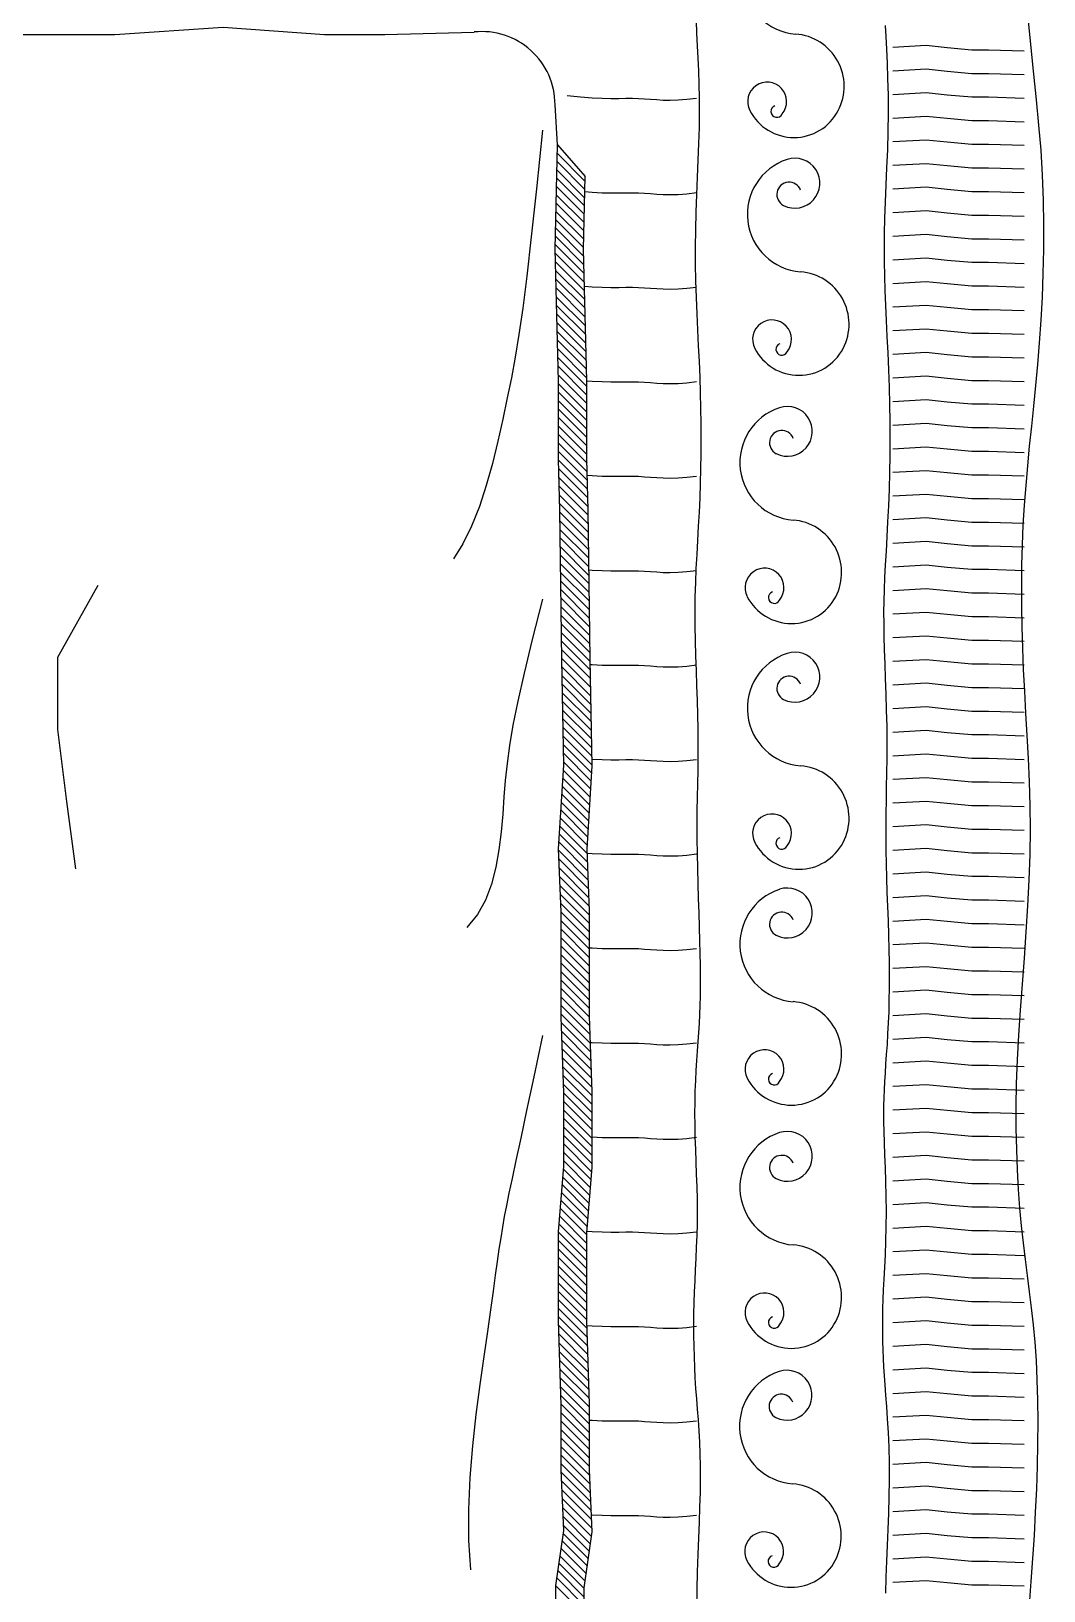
# Model space of a CAD drawing. Header units: millimetres. Extents: x 2444.3 to 2532.4, y 2068.2 to 2109.
# Drawn here: x 2467.1 to 2467.873, y 2096.184 to 2097.374 of the extents above; entities that cross this region are included whole.
import ezdxf

# ---------------------------------------------------------------- set-up
doc = ezdxf.new("R2010")
doc.units = ezdxf.units.MM
doc.layers.get('0').update_dxf_attribs({"color": 4})
doc.layers.add('MOBILIARIO', color=7, linetype='Continuous')
doc.layers.add('MOBILIARIO2', color=11, linetype='Continuous')

# ---------------------------------------------------------------- blocks, each defined once
blk = doc.blocks.new('*X92')
at = {"color": 0}
for p, q in [((163.8429, 126.53), (163.8729, 126.56)), ((163.8519, 126.53), (163.8808, 126.5588)), ((163.8609, 126.53), (163.8887, 126.5577)), ((163.8699, 126.53), (163.8965, 126.5566)), ((163.8778, 126.529), (163.9044, 126.5555)), ((163.8857, 126.5278), (163.9122, 126.5544)), ((163.8936, 126.5267), (163.9201, 126.5532)), ((163.9014, 126.5256), (163.9279, 126.5521)), ((163.9093, 126.5245), (163.9367, 126.5519)), ((163.9171, 126.5234), (163.9461, 126.5523)), ((163.925, 126.5222), (163.9555, 126.5527)), ((163.9334, 126.5217), (163.9648, 126.5531)), ((163.9428, 126.5221), (163.9742, 126.5535)), ((163.9522, 126.5225), (163.9836, 126.5539)), ((163.9616, 126.5229), (163.993, 126.5543)), ((163.971, 126.5233), (164.0021, 126.5544)), ((163.9804, 126.5237), (164.0111, 126.5544)), ((163.9898, 126.5241), (164.02, 126.5544)), ((163.999, 126.5244), (164.029, 126.5544)), ((164.008, 126.5244), (164.038, 126.5544)), ((164.017, 126.5244), (164.047, 126.5544)), ((164.026, 126.5244), (164.056, 126.5544)), ((164.0349, 126.5244), (164.065, 126.5544)), ((164.0439, 126.5244), (164.0742, 126.5547)), ((164.0529, 126.5244), (164.0835, 126.555)), ((164.0619, 126.5244), (164.0928, 126.5553)), ((164.071, 126.5246), (164.102, 126.5556)), ((164.0803, 126.5249), (164.1113, 126.5559)), ((164.0896, 126.5252), (164.1206, 126.5562)), ((164.0989, 126.5255), (164.1298, 126.5564)), ((164.1081, 126.5258), (164.1391, 126.5567)), ((164.1174, 126.526), (164.1484, 126.557)), ((164.1267, 126.5263), (164.1575, 126.5572)), ((164.1359, 126.5266), (164.1665, 126.5572)), ((164.1452, 126.5269), (164.1755, 126.5572)), ((164.1545, 126.5272), (164.1845, 126.5572)), ((164.1634, 126.5272), (164.1934, 126.5572)), ((164.1724, 126.5272), (164.2024, 126.5572)), ((164.1814, 126.5272), (164.2114, 126.5572)), ((164.1904, 126.5272), (164.2204, 126.5572)), ((164.1994, 126.5272), (164.2294, 126.5572)), ((164.2083, 126.5272), (164.2383, 126.5572)), ((164.2173, 126.5272), (164.2473, 126.5572)), ((164.2263, 126.5272), (164.2557, 126.5565)), ((164.2353, 126.5272), (164.264, 126.5559)), ((164.2443, 126.5272), (164.2723, 126.5552)), ((164.2527, 126.5267), (164.2806, 126.5545)), ((164.2611, 126.526), (164.2889, 126.5539)), ((164.2694, 126.5254), (164.2972, 126.5532)), ((164.2777, 126.5247), (164.3056, 126.5526)), ((164.286, 126.524), (164.3139, 126.5519)), ((164.2943, 126.5234), (164.3226, 126.5516)), ((164.3026, 126.5227), (164.3316, 126.5516)), ((164.3109, 126.522), (164.3406, 126.5516)), ((164.3195, 126.5216), (164.3495, 126.5516)), ((164.3285, 126.5216), (164.3585, 126.5516)), ((164.3375, 126.5216), (164.3675, 126.5516)), ((164.3465, 126.5216), (164.3765, 126.5516)), ((164.3555, 126.5216), (164.3855, 126.5516)), ((164.3644, 126.5216), (164.3944, 126.5516)), ((164.3734, 126.5216), (164.4037, 126.5519)), ((164.3824, 126.5216), (164.413, 126.5523)), ((164.3914, 126.5216), (164.4223, 126.5526)), ((164.4005, 126.5218), (164.4316, 126.5529)), ((164.4098, 126.5221), (164.4409, 126.5532)), ((164.4191, 126.5225), (164.4502, 126.5535)), ((164.4284, 126.5228), (164.4595, 126.5539)), ((164.4377, 126.5231), (164.4688, 126.5542)), ((164.447, 126.5234), (164.478, 126.5544)), ((164.4563, 126.5237), (164.487, 126.5544)), ((164.4656, 126.5241), (164.496, 126.5544)), ((164.4749, 126.5244), (164.505, 126.5544)), ((164.484, 126.5244), (164.514, 126.5544)), ((164.4929, 126.5244), (164.5229, 126.5544)), ((164.5019, 126.5244), (164.5319, 126.5544)), ((164.5109, 126.5244), (164.5409, 126.5544)), ((164.5199, 126.5244), (164.5499, 126.5544)), ((164.5289, 126.5244), (164.5589, 126.5544)), ((164.5378, 126.5244), (164.5678, 126.5544)), ((164.5468, 126.5244), (164.5768, 126.5544)), ((164.5558, 126.5244), (164.5858, 126.5544)), ((164.5648, 126.5244), (164.5951, 126.5548)), ((164.5738, 126.5244), (164.6045, 126.5552)), ((164.5827, 126.5244), (164.6139, 126.5556)), ((164.5919, 126.5246), (164.6233, 126.5559)), ((164.6013, 126.525), (164.6326, 126.5563)), ((164.6107, 126.5254), (164.642, 126.5567)), ((164.62, 126.5258), (164.6514, 126.5571)), ((164.6294, 126.5262), (164.66, 126.5567)), ((164.6388, 126.5266), (164.6684, 126.5562)), ((164.6481, 126.527), (164.6769, 126.5557)), ((164.657, 126.5269), (164.6853, 126.5552)), ((164.6655, 126.5263), (164.6938, 126.5546)), ((164.6739, 126.5258), (164.7022, 126.5541)), ((164.6824, 126.5253), (164.7107, 126.5536)), ((164.6908, 126.5248), (164.7191, 126.553)), ((164.6993, 126.5242), (164.7276, 126.5525)), ((164.7077, 126.5237), (164.736, 126.552)), ((164.7162, 126.5232), (164.7447, 126.5517)), ((164.7246, 126.5226), (164.7539, 126.5518)), ((164.7331, 126.5221), (164.763, 126.552)), ((164.7416, 126.5216), (164.7721, 126.5522)), ((164.7507, 126.5218), (164.7813, 126.5523)), ((164.7599, 126.522), (164.7904, 126.5525)), ((164.769, 126.5221), (164.7996, 126.5527)), ((164.7782, 126.5223), (164.8087, 126.5528)), ((164.7873, 126.5224), (164.8178, 126.553)), ((164.7964, 126.5226), (164.827, 126.5531)), ((164.8056, 126.5228), (164.8361, 126.5533)), ((164.8147, 126.5229), (164.8453, 126.5535)), ((164.8239, 126.5231), (164.8544, 126.5536)), ((164.833, 126.5232), (164.8635, 126.5538)), ((164.8422, 126.5234), (164.8726, 126.5539)), ((164.8513, 126.5236), (164.8818, 126.554)), ((164.8604, 126.5237), (164.8909, 126.5542)), ((164.8695, 126.5238), (164.9, 126.5543)), ((164.8787, 126.524), (164.9091, 126.5544)), ((164.8878, 126.5241), (164.9182, 126.5546)), ((164.8969, 126.5243), (164.9274, 126.5547)), ((164.906, 126.5244), (164.9365, 126.5549)), ((164.9151, 126.5245), (164.9456, 126.555)), ((164.9242, 126.5247), (164.9547, 126.5551)), ((164.9334, 126.5248), (164.9638, 126.5553)), ((164.9425, 126.525), (164.973, 126.5554)), ((164.9516, 126.5251), (164.9821, 126.5556)), ((164.9607, 126.5252), (164.9912, 126.5557)), ((164.9699, 126.5254), (165.0003, 126.5559)), ((164.979, 126.5255), (165.0095, 126.556)), ((164.9881, 126.5257), (165.0186, 126.5562)), ((164.9972, 126.5258), (165.0278, 126.5564)), ((165.0063, 126.5259), (165.037, 126.5566)), ((165.0155, 126.5261), (165.0462, 126.5568)), ((165.0247, 126.5263), (165.0554, 126.557)), ((165.0339, 126.5265), (165.0646, 126.5572)), ((165.043, 126.5267), (165.0736, 126.5572)), ((165.0522, 126.5269), (165.0825, 126.5572)), ((165.0614, 126.5271), (165.0915, 126.5572)), ((165.0705, 126.5272), (165.1005, 126.5572)), ((165.0795, 126.5272), (165.1095, 126.5572)), ((165.0885, 126.5272), (165.1185, 126.5572)), ((165.0974, 126.5272), (165.1274, 126.5572)), ((165.1064, 126.5272), (165.1364, 126.5572)), ((165.1154, 126.5272), (165.1454, 126.5572)), ((165.1244, 126.5272), (165.1545, 126.5574)), ((165.1334, 126.5272), (165.1638, 126.5576)), ((165.1423, 126.5272), (165.173, 126.5579)), ((165.1514, 126.5273), (165.1822, 126.5581)), ((165.1606, 126.5276), (165.1914, 126.5584)), ((165.1698, 126.5278), (165.2006, 126.5586)), ((165.1791, 126.528), (165.2099, 126.5588)), ((165.1883, 126.5283), (165.2191, 126.5591)), ((165.1975, 126.5285), (165.2283, 126.5593)), ((165.2067, 126.5288), (165.2375, 126.5596)), ((165.2159, 126.529), (165.2468, 126.5598)), ((165.2252, 126.5292), (165.256, 126.56)), ((165.2344, 126.5295), (165.2652, 126.5603)), ((165.2436, 126.5297), (165.2744, 126.5605)), ((165.2528, 126.53), (165.2836, 126.5608)), ((165.262, 126.5302), (165.2926, 126.5608)), ((165.2713, 126.5304), (165.3014, 126.5606)), ((165.2805, 126.5307), (165.3102, 126.5604)), ((165.2896, 126.5308), (165.319, 126.5602)), ((165.2984, 126.5306), (165.3278, 126.56)), ((165.3072, 126.5304), (165.3365, 126.5598)), ((165.316, 126.5302), (165.3453, 126.5596)), ((165.3248, 126.5301), (165.3541, 126.5594)), ((165.3335, 126.5299), (165.3629, 126.5592)), ((165.3423, 126.5297), (165.3717, 126.559)), ((165.3511, 126.5295), (165.3805, 126.5588)), ((165.3599, 126.5293), (165.3893, 126.5586))]:
    blk.add_line(p, q, dxfattribs=at)
blk = doc.blocks.new('CAMA220X200CM-2MESITAS')
at = {"layer": 'MOBILIARIO'}
for p, q in [((0.8988, -2.2256), (0.8653, -2.2549)), ((-0.6342, -2.5735), (-0.6174, -2.5739)), ((-0.6174, -2.5739), (-0.6006, -2.5745)), ((-0.6006, -2.5745), (-0.5839, -2.5751)), ((-0.5839, -2.5751), (-0.567, -2.5758)), ((-0.4642, -2.5761), (-0.4498, -2.5753)), ((-0.4498, -2.5753), (-0.4366, -2.5744)), ((-0.4366, -2.5744), (-0.4246, -2.5735)), ((-0.4246, -2.5735), (-0.4138, -2.5727)), ((-0.4138, -2.5727), (-0.4041, -2.572)), ((-0.4041, -2.572), (-0.3949, -2.5714)), ((-0.3949, -2.5714), (-0.3859, -2.5709)), ((-0.3859, -2.5709), (-0.3769, -2.5706)), ((-0.3769, -2.5706), (-0.368, -2.5703)), ((-0.368, -2.5703), (-0.3592, -2.5701)), ((-0.3592, -2.5701), (-0.3503, -2.5701)), ((-0.3503, -2.5701), (-0.3416, -2.5702)), ((-0.3416, -2.5702), (-0.3327, -2.5703)), ((-0.3327, -2.5703), (-0.3234, -2.5707)), ((-0.3234, -2.5707), (-0.3132, -2.5711)), ((-0.3132, -2.5711), (-0.3019, -2.5717)), ((-0.3019, -2.5717), (-0.2896, -2.5723)), ((-0.2896, -2.5723), (-0.2762, -2.5729)), ((-0.2762, -2.5729), (-0.2619, -2.5734)), ((-0.2619, -2.5734), (-0.2466, -2.5738)), ((-0.2466, -2.5738), (-0.2304, -2.574)), ((-0.2304, -2.574), (-0.2142, -2.5738)), ((-0.2142, -2.5738), (-0.1987, -2.5735)), ((-0.1987, -2.5735), (-0.184, -2.573)), ((-0.184, -2.573), (-0.1702, -2.5725)), ((-0.1702, -2.5725), (-0.1574, -2.572)), ((-0.1574, -2.572), (-0.1457, -2.5716)), ((-0.1457, -2.5716), (-0.1353, -2.5714)), ((-0.1353, -2.5714), (-0.1262, -2.5713)), ((-0.1262, -2.5713), (-0.118, -2.5714)), ((-0.118, -2.5714), (-0.1098, -2.5716)), ((-0.1098, -2.5716), (-0.1015, -2.5719)), ((-0.1015, -2.5719), (-0.0928, -2.5724)), ((-0.0928, -2.5724), (-0.0838, -2.573)), ((-0.0838, -2.573), (-0.0743, -2.5736)), ((-0.0743, -2.5736), (-0.0642, -2.5743)), ((-0.0642, -2.5743), (-0.0535, -2.5751)), ((-0.0535, -2.5751), (-0.0423, -2.5757)), ((0.0926, -2.5755), (0.1078, -2.575)), ((0.1078, -2.575), (0.1229, -2.5745)), ((0.1229, -2.5745), (0.1377, -2.5741)), ((0.1377, -2.5741), (0.1518, -2.5738)), ((0.1518, -2.5738), (0.1652, -2.5737)), ((0.1652, -2.5737), (0.1782, -2.5737)), ((0.1782, -2.5737), (0.1913, -2.5738)), ((0.1913, -2.5738), (0.2048, -2.574)), ((0.2048, -2.574), (0.2189, -2.5743)), ((0.2189, -2.5743), (0.2337, -2.5746)), ((0.2337, -2.5746), (0.2493, -2.5748)), ((0.2493, -2.5748), (0.2658, -2.5748)), ((0.2658, -2.5748), (0.283, -2.5747)), ((0.283, -2.5747), (0.3005, -2.5743)), ((0.3005, -2.5743), (0.3174, -2.5738)), ((0.3174, -2.5738), (0.3338, -2.5732)), ((0.3338, -2.5732), (0.3494, -2.5726)), ((0.3494, -2.5726), (0.3644, -2.5721)), ((0.3644, -2.5721), (0.3786, -2.5717)), ((0.3786, -2.5717), (0.3918, -2.5715)), ((0.3918, -2.5715), (0.404, -2.5714)), ((0.404, -2.5714), (0.4159, -2.5716)), ((0.4159, -2.5716), (0.4281, -2.572)), ((0.4281, -2.572), (0.4409, -2.5725)), ((0.4409, -2.5725), (0.4544, -2.5732)), ((0.4544, -2.5732), (0.4687, -2.574)), ((0.4687, -2.574), (0.4839, -2.5749)), ((0.4839, -2.5749), (0.4999, -2.5757)), ((0.6785, -2.5758), (0.6959, -2.575)), ((0.6959, -2.575), (0.7127, -2.5741)), ((0.7127, -2.5741), (0.7289, -2.5734)), ((0.7289, -2.5734), (0.7447, -2.5727)), ((0.7447, -2.5727), (0.76, -2.5722)), ((0.76, -2.5722), (0.7749, -2.5719)), ((0.7749, -2.5719), (0.7897, -2.5719)), ((0.7897, -2.5719), (0.805, -2.5721)), ((0.805, -2.5721), (0.8213, -2.5725)), ((0.8213, -2.5725), (0.8385, -2.5731)), ((0.8385, -2.5731), (0.8563, -2.5739)), ((0.8563, -2.5739), (0.8747, -2.5746)), ((0.8747, -2.5746), (0.8936, -2.5754)), ((0.8936, -2.5754), (0.9128, -2.5759)), ((0.9692, -2.5757), (0.9854, -2.5751)), ((0.9854, -2.5751), (1.0001, -2.5744)), ((1.0001, -2.5744), (1.0134, -2.5738)), ((1.0134, -2.5738), (1.0253, -2.5732)), ((-0.567, -2.5758), (-0.5498, -2.5765)), ((-0.5498, -2.5765), (-0.5323, -2.577)), ((-0.5323, -2.577), (-0.5144, -2.5773)), ((-0.5144, -2.5773), (-0.4966, -2.5772)), ((-0.4966, -2.5772), (-0.4799, -2.5768)), ((-0.4799, -2.5768), (-0.4642, -2.5761)), ((-0.0423, -2.5757), (-0.0307, -2.5763)), ((-0.0307, -2.5763), (-0.0188, -2.5768)), ((-0.0188, -2.5768), (-0.0065, -2.5771)), ((-0.0065, -2.5771), (0.0061, -2.5773)), ((0.0061, -2.5773), (0.0193, -2.5773)), ((0.0193, -2.5773), (0.033, -2.5772)), ((0.033, -2.5772), (0.0474, -2.577)), ((0.0474, -2.577), (0.0622, -2.5766)), ((0.0622, -2.5766), (0.0773, -2.5761)), ((0.0773, -2.5761), (0.0926, -2.5755)), ((0.4999, -2.5757), (0.5168, -2.5765)), ((0.5168, -2.5765), (0.5343, -2.5772)), ((0.5343, -2.5772), (0.552, -2.5776)), ((0.552, -2.5776), (0.5698, -2.5779)), ((0.5698, -2.5779), (0.5877, -2.578)), ((0.5877, -2.578), (0.6058, -2.5779)), ((0.6058, -2.5779), (0.624, -2.5776)), ((0.624, -2.5776), (0.6422, -2.5772)), ((0.6422, -2.5772), (0.6605, -2.5766)), ((0.6605, -2.5766), (0.6785, -2.5758)), ((0.9128, -2.5759), (0.9324, -2.5762)), ((0.9324, -2.5762), (0.9514, -2.5761)), ((0.9514, -2.5761), (0.9692, -2.5757))]:
    blk.add_line(p, q, dxfattribs=at)
for points in [[(1.0157, -1.6394), (1.0157, -1.7135), (1.0157, -1.7569), (1.0234, -1.8719), (1.0157, -1.9792), (1.0157, -2.0431), (1.0182, -2.1376)], [(-0.6503, -2.3733), (-0.6306, -2.3735), (-0.6116, -2.374), (-0.5933, -2.3746), (-0.5758, -2.3753), (-0.559, -2.376), (-0.543, -2.3766), (-0.5277, -2.3771), (-0.5133, -2.3773), (-0.4996, -2.3772), (-0.4867, -2.3769), (-0.4743, -2.3764), (-0.4624, -2.3757), (-0.4509, -2.3749), (-0.4396, -2.3741), (-0.4286, -2.3732), (-0.4175, -2.3724), (-0.4064, -2.3717), (-0.3953, -2.3711), (-0.3841, -2.3707), (-0.3728, -2.3703), (-0.3614, -2.3701), (-0.35, -2.3701), (-0.3386, -2.3702), (-0.3271, -2.3704), (-0.3155, -2.3708), (-0.3038, -2.3714), (-0.292, -2.3719), (-0.2801, -2.3725), (-0.268, -2.3731), (-0.2557, -2.3735), (-0.2432, -2.3739), (-0.2304, -2.374), (-0.2174, -2.3739), (-0.2042, -2.3736), (-0.1909, -2.3731), (-0.1777, -2.3726), (-0.1645, -2.3721), (-0.1515, -2.3717), (-0.1387, -2.3714), (-0.1264, -2.3713), (-0.1144, -2.3714), (-0.1029, -2.3717), (-0.0918, -2.3722), (-0.081, -2.3727), (-0.0705, -2.3734), (-0.0604, -2.3741), (-0.0505, -2.3748), (-0.0408, -2.3755), (-0.0313, -2.376), (-0.0218, -2.3765), (-0.0123, -2.3769), (-0.0024, -2.3772), (0.0079, -2.3773), (0.0187, -2.3773), (0.0303, -2.3772), (0.0428, -2.377), (0.0563, -2.3766), (0.0707, -2.3762), (0.0857, -2.3757), (0.1012, -2.3751), (0.117, -2.3746), (0.1329, -2.3742), (0.1486, -2.3739), (0.1641, -2.3737), (0.1792, -2.3737), (0.1939, -2.3738), (0.2083, -2.3741), (0.2225, -2.3743), (0.2368, -2.3746), (0.251, -2.3748), (0.2655, -2.3748), (0.2802, -2.3747), (0.2953, -2.3744), (0.3107, -2.3739), (0.3264, -2.3734), (0.3422, -2.3728), (0.358, -2.3722), (0.3738, -2.3718), (0.3895, -2.3715), (0.4051, -2.3714), (0.4204, -2.3716), (0.4355, -2.3721), (0.4504, -2.3727), (0.4653, -2.3735), (0.4801, -2.3743), (0.495, -2.3752), (0.51, -2.376), (0.5251, -2.3767), (0.5405, -2.3773), (0.556, -2.3777), (0.5718, -2.3779), (0.5877, -2.378), (0.6038, -2.3779), (0.6201, -2.3777), (0.6364, -2.3773), (0.6529, -2.3767), (0.6695, -2.376), (0.6862, -2.3752), (0.703, -2.3744), (0.7201, -2.3736), (0.7373, -2.3728), (0.7548, -2.3723), (0.7726, -2.3719), (0.7906, -2.3719), (0.809, -2.3721), (0.8276, -2.3726), (0.8462, -2.3733), (0.8646, -2.374), (0.8827, -2.3748), (0.9003, -2.3755), (0.9173, -2.376), (0.9335, -2.3762), (0.9487, -2.3762), (0.9632, -2.3758), (0.977, -2.3753), (0.9905, -2.3747), (1.0037, -2.374), (1.0169, -2.3734), (1.0302, -2.3729)], [(-0.6466, -2.7254), (-0.6221, -2.7272), (-0.5976, -2.729), (-0.5731, -2.7307), (-0.5485, -2.732), (-0.524, -2.7332), (-0.4998, -2.734), (-0.4759, -2.7344), (-0.4527, -2.7346), (-0.4301, -2.7344), (-0.4085, -2.7338), (-0.388, -2.7328), (-0.3686, -2.7315), (-0.3502, -2.7298), (-0.3324, -2.7278), (-0.3152, -2.7257), (-0.2981, -2.7235), (-0.281, -2.7213), (-0.2635, -2.7192), (-0.2455, -2.7172), (-0.2266, -2.7154), (-0.2069, -2.714), (-0.1863, -2.7128), (-0.1648, -2.712), (-0.1424, -2.7115), (-0.1191, -2.7115), (-0.0949, -2.7119), (-0.0698, -2.7128), (-0.0438, -2.7142), (-0.0171, -2.716), (0.0102, -2.718), (0.0378, -2.7201), (0.0656, -2.7221), (0.0933, -2.7239), (0.1207, -2.7253), (0.1476, -2.7262), (0.1739, -2.7265), (0.1996, -2.7262), (0.2247, -2.7255), (0.2493, -2.7244), (0.2734, -2.7232), (0.2971, -2.7218), (0.3204, -2.7205), (0.3433, -2.7193), (0.3659, -2.7184), (0.3883, -2.7178), (0.4104, -2.7174), (0.4323, -2.7173), (0.4539, -2.7176), (0.4753, -2.7182), (0.4964, -2.719), (0.5174, -2.7203), (0.5383, -2.7219), (0.5591, -2.7237), (0.5799, -2.7257), (0.6009, -2.7279), (0.6223, -2.7301), (0.6441, -2.7323), (0.6664, -2.7344), (0.6894, -2.7362), (0.7131, -2.7379), (0.7376, -2.7392), (0.7626, -2.7401), (0.7882, -2.7407), (0.8141, -2.7408), (0.8403, -2.7403), (0.8667, -2.7394), (0.8933, -2.7378), (0.9198, -2.7356), (0.9466, -2.733), (0.9738, -2.7302), (1.0016, -2.7272), (1.0302, -2.7245)], [(-0.6735, -2.2241), (-0.6263, -2.2241), (-0.5681, -2.2325), (-0.5042, -2.2297), (-0.4349, -2.2297), (-0.3461, -2.2269), (-0.2517, -2.2269), (-0.1823, -2.2325), (-0.1046, -2.2325), (-0.0241, -2.2297), (0.0869, -2.2297), (0.1535, -2.2269), (0.2423, -2.2325), (0.3538, -2.2305), (0.4339, -2.2293), (0.5116, -2.2281), (0.5662, -2.2269), (0.6488, -2.2269), (0.7883, -2.2232), (0.8988, -2.2256), (0.9413, -2.2232)], [(-0.919, -2.2394), (-0.843, -2.2513), (-0.7769, -2.2541), (-0.6285, -2.2541), (-0.5695, -2.2626), (-0.5036, -2.2597), (-0.4344, -2.2597), (-0.3456, -2.2569), (-0.2529, -2.2569), (-0.1835, -2.2625), (-0.1041, -2.2625), (-0.0236, -2.2597), (0.0875, -2.2597), (0.1532, -2.257), (0.2416, -2.2625), (0.3543, -2.2605), (0.4344, -2.2593), (0.5122, -2.2581), (0.5665, -2.2569), (0.6491, -2.2569), (0.7884, -2.2532), (0.8653, -2.2549)]]:
    blk.add_lwpolyline(points, dxfattribs=at)
blk.add_arc((0.9412, -2.1457), 0.0775, 270.0655, 6.0239, dxfattribs=at)
at = {"layer": 'MOBILIARIO2'}
for points in [[(0.4322, -1.7392), (0.356, -1.6964), (0.2799, -1.6964), (0.2037, -1.7059), (0.1323, -1.7154)], [(0.9144, -2.2098), (0.8522, -2.2035), (0.8013, -2.198), (0.7599, -2.1932), (0.7261, -2.1889), (0.6981, -2.1848), (0.6741, -2.1809), (0.6523, -2.1769), (0.6309, -2.1726), (0.6084, -2.1679), (0.585, -2.1627), (0.5614, -2.1568), (0.5382, -2.1503), (0.5159, -2.143), (0.4952, -2.1348), (0.4766, -2.1256), (0.4607, -2.1155)], [(-0.0441, -2.2098), (-0.0876, -2.2007), (-0.1234, -2.193), (-0.1525, -2.1868), (-0.1762, -2.1817), (-0.1953, -2.1776), (-0.2108, -2.1743), (-0.2239, -2.1716), (-0.2356, -2.1694), (-0.2468, -2.1674), (-0.2581, -2.1656), (-0.27, -2.1638), (-0.2831, -2.162), (-0.2978, -2.1599), (-0.3148, -2.1576), (-0.3345, -2.1548), (-0.3574, -2.1515), (-0.3839, -2.1476), (-0.4134, -2.1434), (-0.4451, -2.1393), (-0.4783, -2.1358), (-0.512, -2.133), (-0.5457, -2.1315), (-0.5785, -2.1315), (-0.6096, -2.1335)], [(0.4179, -2.2098), (0.3753, -2.1989), (0.3397, -2.1903), (0.3098, -2.1836), (0.2846, -2.1786), (0.263, -2.175), (0.2439, -2.1724), (0.2261, -2.1705), (0.2085, -2.1691), (0.1903, -2.1677), (0.1715, -2.1661), (0.1527, -2.1638), (0.1341, -2.1606), (0.1162, -2.1559), (0.0994, -2.1495), (0.084, -2.1409), (0.0705, -2.1298)], [(0.9479, -2.3729), (0.9467, -2.3626), (0.946, -2.3534), (0.9458, -2.3452), (0.9459, -2.3377), (0.9463, -2.3308), (0.9468, -2.3242), (0.9472, -2.3178), (0.9476, -2.3115), (0.9477, -2.305), (0.9477, -2.2982), (0.9476, -2.2907), (0.9476, -2.2823), (0.9478, -2.2729), (0.9483, -2.2623), (0.9492, -2.25), (0.9506, -2.236)], [(-0.5521, -2.3729), (-0.5533, -2.3626), (-0.554, -2.3534), (-0.5542, -2.3452), (-0.5541, -2.3377), (-0.5537, -2.3308), (-0.5532, -2.3242), (-0.5528, -2.3178), (-0.5524, -2.3115), (-0.5523, -2.305), (-0.5523, -2.2982), (-0.5524, -2.2907), (-0.5524, -2.2823), (-0.5522, -2.2729), (-0.5517, -2.2623), (-0.5516, -2.2618)], [(-0.4521, -2.3729), (-0.4533, -2.3626), (-0.454, -2.3534), (-0.4542, -2.3452), (-0.4541, -2.3377), (-0.4537, -2.3308), (-0.4532, -2.3242), (-0.4528, -2.3178), (-0.4524, -2.3115), (-0.4523, -2.305), (-0.4523, -2.2982), (-0.4524, -2.2907), (-0.4524, -2.2823), (-0.4522, -2.2729), (-0.4517, -2.2623), (-0.4515, -2.2597)], [(-0.3521, -2.3729), (-0.3533, -2.3626), (-0.354, -2.3534), (-0.3542, -2.3452), (-0.3541, -2.3377), (-0.3537, -2.3308), (-0.3532, -2.3242), (-0.3528, -2.3178), (-0.3524, -2.3115), (-0.3523, -2.305), (-0.3523, -2.2982), (-0.3524, -2.2907), (-0.3524, -2.2823), (-0.3522, -2.2729), (-0.3517, -2.2623), (-0.3513, -2.2571)], [(-0.3521, -2.3729), (-0.3533, -2.3626), (-0.354, -2.3534), (-0.3542, -2.3452), (-0.3541, -2.3377), (-0.3537, -2.3308), (-0.3532, -2.3242), (-0.3528, -2.3178), (-0.3524, -2.3115), (-0.3523, -2.305), (-0.3523, -2.2982), (-0.3524, -2.2907), (-0.3524, -2.2823), (-0.3522, -2.2729), (-0.3517, -2.2623), (-0.3513, -2.2571)], [(-0.2521, -2.3729), (-0.2533, -2.3626), (-0.254, -2.3534), (-0.2542, -2.3452), (-0.2541, -2.3377), (-0.2537, -2.3308), (-0.2532, -2.3242), (-0.2528, -2.3178), (-0.2524, -2.3115), (-0.2523, -2.305), (-0.2523, -2.2982), (-0.2524, -2.2907), (-0.2524, -2.2823), (-0.2522, -2.2729), (-0.2517, -2.2623), (-0.2513, -2.257)], [(-0.0521, -2.3729), (-0.0533, -2.3626), (-0.054, -2.3534), (-0.0542, -2.3452), (-0.0541, -2.3377), (-0.0537, -2.3308), (-0.0532, -2.3242), (-0.0528, -2.3178), (-0.0524, -2.3115), (-0.0523, -2.305), (-0.0523, -2.2982), (-0.0524, -2.2907), (-0.0524, -2.2823), (-0.0522, -2.2729), (-0.0517, -2.2623), (-0.0516, -2.2607)], [(0.0479, -2.3729), (0.0467, -2.3626), (0.046, -2.3534), (0.0458, -2.3452), (0.0459, -2.3377), (0.0463, -2.3308), (0.0468, -2.3242), (0.0472, -2.3178), (0.0476, -2.3115), (0.0477, -2.305), (0.0477, -2.2982), (0.0476, -2.2907), (0.0476, -2.2823), (0.0478, -2.2729), (0.0483, -2.2623), (0.0485, -2.2597)], [(0.1479, -2.3729), (0.1467, -2.3626), (0.146, -2.3534), (0.1458, -2.3452), (0.1459, -2.3377), (0.1463, -2.3308), (0.1468, -2.3242), (0.1472, -2.3178), (0.1476, -2.3115), (0.1477, -2.305), (0.1477, -2.2982), (0.1476, -2.2907), (0.1476, -2.2823), (0.1478, -2.2729), (0.1483, -2.2623), (0.1487, -2.2571)], [(0.3479, -2.3729), (0.3467, -2.3626), (0.346, -2.3534), (0.3458, -2.3452), (0.3459, -2.3377), (0.3463, -2.3308), (0.3468, -2.3242), (0.3472, -2.3178), (0.3476, -2.3115), (0.3477, -2.305), (0.3477, -2.2982), (0.3476, -2.2907), (0.3476, -2.2823), (0.3478, -2.2729), (0.3483, -2.2623), (0.3484, -2.2606)], [(0.3479, -2.3729), (0.3467, -2.3626), (0.346, -2.3534), (0.3458, -2.3452), (0.3459, -2.3377), (0.3463, -2.3308), (0.3468, -2.3242), (0.3472, -2.3178), (0.3476, -2.3115), (0.3477, -2.305), (0.3477, -2.2982), (0.3476, -2.2907), (0.3476, -2.2823), (0.3478, -2.2729), (0.3483, -2.2623), (0.3484, -2.2606)], [(0.4479, -2.3729), (0.4467, -2.3626), (0.446, -2.3534), (0.4458, -2.3452), (0.4459, -2.3377), (0.4463, -2.3308), (0.4468, -2.3242), (0.4472, -2.3178), (0.4476, -2.3115), (0.4477, -2.305), (0.4477, -2.2982), (0.4476, -2.2907), (0.4476, -2.2823), (0.4478, -2.2729), (0.4483, -2.2623), (0.4486, -2.2591)], [(0.5479, -2.3729), (0.5467, -2.3626), (0.546, -2.3534), (0.5458, -2.3452), (0.5459, -2.3377), (0.5463, -2.3308), (0.5468, -2.3242), (0.5472, -2.3178), (0.5476, -2.3115), (0.5477, -2.305), (0.5477, -2.2982), (0.5476, -2.2907), (0.5476, -2.2823), (0.5478, -2.2729), (0.5483, -2.2623), (0.5487, -2.2573)], [(0.6479, -2.3729), (0.6467, -2.3626), (0.646, -2.3534), (0.6458, -2.3452), (0.6459, -2.3377), (0.6463, -2.3308), (0.6468, -2.3242), (0.6472, -2.3178), (0.6476, -2.3115), (0.6477, -2.305), (0.6477, -2.2982), (0.6476, -2.2907), (0.6476, -2.2823), (0.6478, -2.2729), (0.6483, -2.2623), (0.6487, -2.2569)], [(0.7479, -2.3729), (0.7467, -2.3626), (0.746, -2.3534), (0.7458, -2.3452), (0.7459, -2.3377), (0.7463, -2.3308), (0.7468, -2.3242), (0.7472, -2.3178), (0.7476, -2.3115), (0.7477, -2.305), (0.7477, -2.2982), (0.7476, -2.2907), (0.7476, -2.2823), (0.7478, -2.2729), (0.7483, -2.2623), (0.7489, -2.2543)], [(0.8479, -2.3729), (0.8467, -2.3626), (0.846, -2.3534), (0.8458, -2.3452), (0.8459, -2.3377), (0.8463, -2.3308), (0.8468, -2.3242), (0.8472, -2.3178), (0.8476, -2.3115), (0.8477, -2.305), (0.8477, -2.2982), (0.8476, -2.2907), (0.8476, -2.2823), (0.8478, -2.2729), (0.8483, -2.2623), (0.8489, -2.2546)], [(-0.1521, -2.3729), (-0.1533, -2.3626), (-0.154, -2.3534), (-0.1542, -2.3452), (-0.1541, -2.3377), (-0.1537, -2.3308), (-0.1532, -2.3242), (-0.1528, -2.3178), (-0.1524, -2.3115), (-0.1523, -2.305), (-0.1523, -2.2982), (-0.1524, -2.2907), (-0.1524, -2.2823), (-0.1522, -2.2729), (-0.1517, -2.2625)], [(0.2479, -2.3729), (0.2467, -2.3626), (0.246, -2.3534), (0.2458, -2.3452), (0.2459, -2.3377), (0.2463, -2.3308), (0.2468, -2.3242), (0.2472, -2.3178), (0.2476, -2.3115), (0.2477, -2.305), (0.2477, -2.2982), (0.2476, -2.2907), (0.2476, -2.2823), (0.2478, -2.2729), (0.2483, -2.2624)], [(-0.6228, -2.5808), (-0.6208, -2.616), (-0.6231, -2.6384), (-0.6255, -2.6644), (-0.6255, -2.6822), (-0.6267, -2.72)], [(-0.5978, -2.5808), (-0.5958, -2.616), (-0.5981, -2.6384), (-0.6005, -2.6644), (-0.6005, -2.6822), (-0.6017, -2.72)], [(-0.5728, -2.5808), (-0.5708, -2.616), (-0.5731, -2.6384), (-0.5755, -2.6644), (-0.5755, -2.6822), (-0.5767, -2.72)], [(-0.5478, -2.5808), (-0.5458, -2.616), (-0.5481, -2.6384), (-0.5505, -2.6644), (-0.5505, -2.6822), (-0.5517, -2.72)], [(-0.5228, -2.5808), (-0.5208, -2.616), (-0.5231, -2.6384), (-0.5255, -2.6644), (-0.5255, -2.6822), (-0.5267, -2.72)], [(-0.4978, -2.5808), (-0.4958, -2.616), (-0.4981, -2.6384), (-0.5005, -2.6644), (-0.5005, -2.6822), (-0.5017, -2.72)], [(-0.4728, -2.5808), (-0.4708, -2.616), (-0.4731, -2.6384), (-0.4755, -2.6644), (-0.4755, -2.6822), (-0.4767, -2.72)], [(-0.4478, -2.5808), (-0.4458, -2.616), (-0.4481, -2.6384), (-0.4505, -2.6644), (-0.4505, -2.6822), (-0.4517, -2.72)], [(-0.4228, -2.5808), (-0.4208, -2.616), (-0.4231, -2.6384), (-0.4255, -2.6644), (-0.4255, -2.6822), (-0.4267, -2.72)], [(-0.3978, -2.5808), (-0.3958, -2.616), (-0.3981, -2.6384), (-0.4005, -2.6644), (-0.4005, -2.6822), (-0.4017, -2.72)], [(-0.3728, -2.5808), (-0.3708, -2.616), (-0.3731, -2.6384), (-0.3755, -2.6644), (-0.3755, -2.6822), (-0.3767, -2.72)], [(-0.3478, -2.5808), (-0.3458, -2.616), (-0.3481, -2.6384), (-0.3505, -2.6644), (-0.3505, -2.6822), (-0.3517, -2.72)], [(-0.3228, -2.5808), (-0.3208, -2.616), (-0.3231, -2.6384), (-0.3255, -2.6644), (-0.3255, -2.6822), (-0.3267, -2.72)], [(-0.2978, -2.5808), (-0.2958, -2.616), (-0.2981, -2.6384), (-0.3005, -2.6644), (-0.3005, -2.6822), (-0.3017, -2.72)], [(-0.2728, -2.5808), (-0.2708, -2.616), (-0.2731, -2.6384), (-0.2755, -2.6644), (-0.2755, -2.6822), (-0.2767, -2.72)], [(-0.2478, -2.5808), (-0.2458, -2.616), (-0.2481, -2.6384), (-0.2505, -2.6644), (-0.2505, -2.6822), (-0.2517, -2.72)], [(-0.2228, -2.5808), (-0.2208, -2.616), (-0.2231, -2.6384), (-0.2255, -2.6644), (-0.2255, -2.6822), (-0.2267, -2.72)], [(-0.1978, -2.5808), (-0.1958, -2.616), (-0.1981, -2.6384), (-0.2005, -2.6644), (-0.2005, -2.6822), (-0.2017, -2.72)], [(-0.1728, -2.5808), (-0.1708, -2.616), (-0.1731, -2.6384), (-0.1755, -2.6644), (-0.1755, -2.6822), (-0.1767, -2.72)], [(-0.1478, -2.5808), (-0.1458, -2.616), (-0.1481, -2.6384), (-0.1505, -2.6644), (-0.1505, -2.6822), (-0.1517, -2.72)], [(-0.1228, -2.5808), (-0.1208, -2.616), (-0.1231, -2.6384), (-0.1255, -2.6644), (-0.1255, -2.6822), (-0.1267, -2.72)], [(-0.0978, -2.5808), (-0.0958, -2.616), (-0.0981, -2.6384), (-0.1005, -2.6644), (-0.1005, -2.6822), (-0.1017, -2.72)], [(-0.0728, -2.5808), (-0.0708, -2.616), (-0.0731, -2.6384), (-0.0755, -2.6644), (-0.0755, -2.6822), (-0.0767, -2.72)], [(-0.0478, -2.5808), (-0.0458, -2.616), (-0.0481, -2.6384), (-0.0505, -2.6644), (-0.0505, -2.6822), (-0.0517, -2.72)], [(-0.0228, -2.5808), (-0.0208, -2.616), (-0.0231, -2.6384), (-0.0255, -2.6644), (-0.0255, -2.6822), (-0.0267, -2.72)], [(0.0022, -2.5808), (0.0042, -2.616), (0.0019, -2.6384), (-0.0005, -2.6644), (-0.0005, -2.6822), (-0.0017, -2.72)], [(0.0272, -2.5808), (0.0292, -2.616), (0.0269, -2.6384), (0.0245, -2.6644), (0.0245, -2.6822), (0.0233, -2.72)], [(0.0522, -2.5808), (0.0542, -2.616), (0.0519, -2.6384), (0.0495, -2.6644), (0.0495, -2.6822), (0.0483, -2.72)], [(0.0772, -2.5808), (0.0792, -2.616), (0.0769, -2.6384), (0.0745, -2.6644), (0.0745, -2.6822), (0.0733, -2.72)], [(0.1022, -2.5808), (0.1042, -2.616), (0.1019, -2.6384), (0.0995, -2.6644), (0.0995, -2.6822), (0.0983, -2.72)], [(0.1272, -2.5808), (0.1292, -2.616), (0.1269, -2.6384), (0.1245, -2.6644), (0.1245, -2.6822), (0.1233, -2.72)], [(0.1522, -2.5808), (0.1542, -2.616), (0.1519, -2.6384), (0.1495, -2.6644), (0.1495, -2.6822), (0.1483, -2.72)], [(0.1772, -2.5808), (0.1792, -2.616), (0.1769, -2.6384), (0.1745, -2.6644), (0.1745, -2.6822), (0.1733, -2.72)], [(0.2022, -2.5808), (0.2042, -2.616), (0.2019, -2.6384), (0.1995, -2.6644), (0.1995, -2.6822), (0.1983, -2.72)], [(0.2272, -2.5808), (0.2292, -2.616), (0.2269, -2.6384), (0.2245, -2.6644), (0.2245, -2.6822), (0.2233, -2.72)], [(0.2522, -2.5808), (0.2542, -2.616), (0.2519, -2.6384), (0.2495, -2.6644), (0.2495, -2.6822), (0.2483, -2.72)], [(0.2772, -2.5808), (0.2792, -2.616), (0.2769, -2.6384), (0.2745, -2.6644), (0.2745, -2.6822), (0.2733, -2.72)], [(0.3022, -2.5808), (0.3042, -2.616), (0.3019, -2.6384), (0.2995, -2.6644), (0.2995, -2.6822), (0.2983, -2.72)], [(0.3272, -2.5808), (0.3292, -2.616), (0.3269, -2.6384), (0.3245, -2.6644), (0.3245, -2.6822), (0.3233, -2.72)], [(0.3522, -2.5808), (0.3542, -2.616), (0.3519, -2.6384), (0.3495, -2.6644), (0.3495, -2.6822), (0.3483, -2.72)], [(0.3772, -2.5808), (0.3792, -2.616), (0.3769, -2.6384), (0.3745, -2.6644), (0.3745, -2.6822), (0.3733, -2.72)], [(0.4022, -2.5808), (0.4042, -2.616), (0.4019, -2.6384), (0.3995, -2.6644), (0.3995, -2.6822), (0.3983, -2.72)], [(0.4272, -2.5808), (0.4292, -2.616), (0.4269, -2.6384), (0.4245, -2.6644), (0.4245, -2.6822), (0.4233, -2.72)], [(0.4522, -2.5808), (0.4542, -2.616), (0.4519, -2.6384), (0.4495, -2.6644), (0.4495, -2.6822), (0.4483, -2.72)], [(0.4772, -2.5808), (0.4792, -2.616), (0.4769, -2.6384), (0.4745, -2.6644), (0.4745, -2.6822), (0.4733, -2.72)], [(0.5022, -2.5808), (0.5042, -2.616), (0.5019, -2.6384), (0.4995, -2.6644), (0.4995, -2.6822), (0.4983, -2.72)], [(0.5272, -2.5808), (0.5292, -2.616), (0.5269, -2.6384), (0.5245, -2.6644), (0.5245, -2.6822), (0.5233, -2.72)], [(0.5522, -2.5808), (0.5542, -2.616), (0.5519, -2.6384), (0.5495, -2.6644), (0.5495, -2.6822), (0.5483, -2.72)], [(0.5772, -2.5808), (0.5792, -2.616), (0.5769, -2.6384), (0.5745, -2.6644), (0.5745, -2.6822), (0.5733, -2.72)], [(0.6022, -2.5808), (0.6042, -2.616), (0.6019, -2.6384), (0.5995, -2.6644), (0.5995, -2.6822), (0.5983, -2.72)], [(0.6272, -2.5808), (0.6292, -2.616), (0.6269, -2.6384), (0.6245, -2.6644), (0.6245, -2.6822), (0.6233, -2.72)], [(0.6522, -2.5808), (0.6542, -2.616), (0.6519, -2.6384), (0.6495, -2.6644), (0.6495, -2.6822), (0.6483, -2.72)], [(0.6772, -2.5808), (0.6792, -2.616), (0.6769, -2.6384), (0.6745, -2.6644), (0.6745, -2.6822), (0.6733, -2.72)], [(0.7022, -2.5808), (0.7042, -2.616), (0.7019, -2.6384), (0.6995, -2.6644), (0.6995, -2.6822), (0.6983, -2.72)], [(0.7272, -2.5808), (0.7292, -2.616), (0.7269, -2.6384), (0.7245, -2.6644), (0.7245, -2.6822), (0.7233, -2.72)], [(0.7522, -2.5808), (0.7542, -2.616), (0.7519, -2.6384), (0.7495, -2.6644), (0.7495, -2.6822), (0.7483, -2.72)], [(0.7772, -2.5808), (0.7792, -2.616), (0.7769, -2.6384), (0.7745, -2.6644), (0.7745, -2.6822), (0.7733, -2.72)], [(0.8022, -2.5808), (0.8042, -2.616), (0.8019, -2.6384), (0.7995, -2.6644), (0.7995, -2.6822), (0.7983, -2.72)], [(0.8272, -2.5808), (0.8292, -2.616), (0.8269, -2.6384), (0.8245, -2.6644), (0.8245, -2.6822), (0.8233, -2.72)], [(0.8522, -2.5808), (0.8542, -2.616), (0.8519, -2.6384), (0.8495, -2.6644), (0.8495, -2.6822), (0.8483, -2.72)], [(0.8772, -2.5808), (0.8792, -2.616), (0.8769, -2.6384), (0.8745, -2.6644), (0.8745, -2.6822), (0.8733, -2.72)], [(0.9022, -2.5808), (0.9042, -2.616), (0.9019, -2.6384), (0.8995, -2.6644), (0.8995, -2.6822), (0.8983, -2.72)], [(0.9272, -2.5808), (0.9292, -2.616), (0.9269, -2.6384), (0.9245, -2.6644), (0.9245, -2.6822), (0.9233, -2.72)], [(0.9522, -2.5808), (0.9542, -2.616), (0.9519, -2.6384), (0.9495, -2.6644), (0.9495, -2.6822), (0.9483, -2.72)], [(0.9772, -2.5808), (0.9792, -2.616), (0.9769, -2.6384), (0.9745, -2.6644), (0.9745, -2.6822), (0.9733, -2.72)], [(1.0022, -2.5808), (1.0042, -2.616), (1.0019, -2.6384), (0.9995, -2.6644), (0.9995, -2.6822), (0.9983, -2.72)]]:
    blk.add_lwpolyline(points, dxfattribs=at)
for centre, radius, start, end in [((-0.5753, -2.4731), 0.0528, 117.4976, 242.5024), ((-0.5901, -2.4446), 0.0206, 230.4765, 117.4976), ((-0.4577, -2.4796), 0.0611, 18.2389, 175.5744), ((-0.3224, -2.4735), 0.0528, 117.4976, 242.5024), ((-0.3372, -2.445), 0.0206, 230.4765, 117.4976), ((-0.2048, -2.48), 0.0611, 18.2389, 175.5744), ((-0.0649, -2.4735), 0.0528, 117.4976, 242.5024), ((-0.0797, -2.445), 0.0206, 230.4765, 117.4976), ((0.0527, -2.48), 0.0611, 18.2389, 175.5744), ((0.3024, -2.4879), 0.0611, 18.2389, 175.5744), ((0.4449, -2.4735), 0.0528, 117.4976, 242.5024), ((0.4301, -2.445), 0.0206, 230.4765, 117.4976), ((0.5625, -2.48), 0.0611, 18.2389, 175.5744), ((0.8253, -2.4879), 0.0611, 18.2389, 175.5744), ((1.077, -2.4827), 0.0611, 18.2389, 175.5744), ((0.1848, -2.4814), 0.0528, 117.4976, 242.5024), ((0.1699, -2.4529), 0.0206, 230.4765, 117.4976), ((0.7077, -2.4814), 0.0528, 117.4976, 242.5024), ((0.6929, -2.4529), 0.0206, 230.4765, 117.4976), ((0.9594, -2.4762), 0.0528, 117.4976, 242.5024), ((0.9446, -2.4477), 0.0206, 230.4765, 117.4976), ((-0.6006, -2.4549), 0.00621, 18.3213, 244.6524), ((-0.4248, -2.4688), 0.0264, 153.2939, 18.2389), ((-0.4367, -2.4628), 0.013, 290.7184, 153.2939), ((-0.3477, -2.4553), 0.00621, 18.3213, 244.6524), ((-0.1719, -2.4692), 0.0264, 153.2939, 18.2389), ((-0.1838, -2.4632), 0.013, 290.7184, 153.2939), ((-0.0902, -2.4553), 0.00621, 18.3213, 244.6524), ((0.0857, -2.4692), 0.0264, 153.2939, 18.2389), ((0.0737, -2.4632), 0.013, 290.7184, 153.2939), ((0.1595, -2.4632), 0.00621, 18.3213, 244.6524), ((0.3233, -2.471), 0.013, 290.7184, 153.2939), ((0.4196, -2.4553), 0.00621, 18.3213, 244.6524), ((0.5955, -2.4692), 0.0264, 153.2939, 18.2389), ((0.5835, -2.4632), 0.013, 290.7184, 153.2939), ((0.6824, -2.4632), 0.00621, 18.3213, 244.6524), ((0.8463, -2.471), 0.013, 290.7184, 153.2939), ((0.9341, -2.458), 0.00621, 18.3213, 244.6524), ((-0.574, -2.4706), 0.0556, 242.5024, 355.5744), ((-0.3211, -2.471), 0.0556, 242.5024, 355.5744), ((-0.0636, -2.471), 0.0556, 242.5024, 355.5744), ((0.3353, -2.4771), 0.0264, 153.2939, 18.2389), ((0.4462, -2.471), 0.0556, 242.5024, 355.5744), ((0.8582, -2.4771), 0.0264, 153.2939, 18.2389), ((0.1861, -2.4789), 0.0556, 242.5024, 355.5744), ((0.709, -2.4789), 0.0556, 242.5024, 355.5744), ((0.9607, -2.4737), 0.0556, 242.5024, 355.5744)]:
    blk.add_arc(centre, radius, start, end, dxfattribs=at)
blk.add_blockref('*X92', (-164.4994, -128.7841), dxfattribs=at)

msp = doc.modelspace()

# ---------------------------------------------------------------- block references
at = {"layer": 'MOBILIARIO', "xscale": 0.7206078962630537, "yscale": 0.7206078962630537, "zscale": 0.7206078962630537, "rotation": 89.99999999998518}
msp.add_blockref('CAMA220X200CM-2MESITAS', (2465.8979, 2096.6397), dxfattribs=at)

doc.saveas('drawing.dxf')
